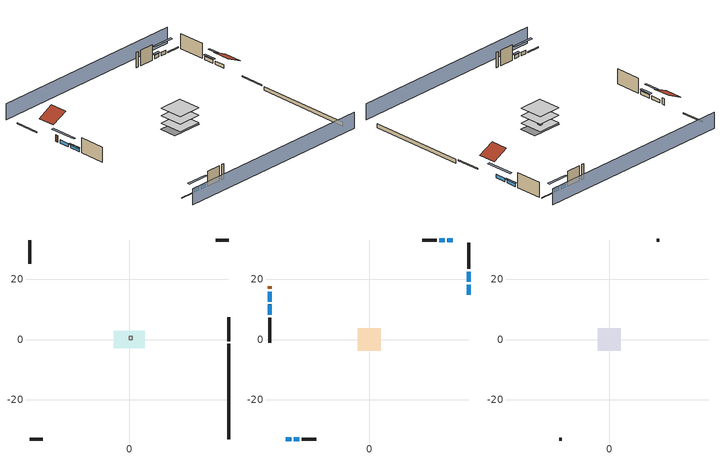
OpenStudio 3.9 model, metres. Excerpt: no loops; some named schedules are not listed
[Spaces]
crawlspace - vented 1
 floor foundation (Slab1 construction): -5.06,-2.82 -5.06,2.82 5.06,2.82 5.06,-2.82 z-0.91
 wall outside (RimJoist1 construction): 32.95,-0.51 32.95,7.29 z0.3:0.61
 wall outside (RimJoist2 construction): -32.95,-32.95 -28.63,-32.95 z0.3:0.61
 wall outside (RimJoist3 construction): -32.95,32.95 -32.95,25.15 z0.3:0.61
 wall outside (RimJoist4 construction): 32.95,32.95 28.63,32.95 z0.3:0.61
 wall foundation (FoundationWall1 construction): 32.95,-32.95 32.95,-1.44 z-0.91:0.3
central ac and furnace airloop ret air space
 floor adiabatic (AdiabaticConst): 0,0 0,1 1,1 1,0 z0
 wall adiabatic (AdiabaticConst): 0,1 0,0 1,0 1,1 0,1 z0:1
 ceiling adiabatic (AdiabaticConst): 1,0 1,1 0,1 0,0 z1
conditioned space 1
 floor to crawlspace - vented 1 (Floor1 construction): -3.78,-3.78 -3.78,3.78 3.78,3.78 3.78,-3.78 z0.3
 floor adiabatic (AdiabaticFloorConstruction): -3.78,-3.78 -3.78,3.78 3.78,3.78 3.78,-3.78 z2.74
 wall outside (Wall1 construction): 32.95,23.41 32.95,32.03 z0.3:5.18
 wall outside (Wall2 construction): -22.28,-32.95 -17.49,-32.95 z0.3:5.18
 wall outside (Wall3 construction): -32.95,7.19 -32.95,-1.04 z0.3:5.18
 wall outside (Wall4 construction): 22.28,32.95 17.49,32.95 z0.3:5.18
 wall outside (AdiabaticWallConstruction): 32.95,14.8 32.95,18.18 / 32.95,19.11 32.95,22.48 z0.3:1.4; -27.7,-32.95 -25.92,-32.95 / -24.99,-32.95 -23.21,-32.95 / 27.7,32.95 25.92,32.95 / 24.99,32.95 23.21,32.95 z0.3:1.46; -32.95,15.8 -32.95,12.52 z0.3:1.37; -32.95,11.59 -32.95,8.12 z0.3:1.43
 wall outside (AdiabaticWallConstruction 1): -32.95,17.65 -32.95,16.73 z0.3:2.34
 window (WindowConstruction): 32.95,14.8 32.95,18.18 z0.3:1.4
 window (WindowConstruction 1): 32.95,19.11 32.95,22.48 z0.3:1.4
 window (WindowConstruction 2): -27.7,-32.95 -25.92,-32.95 z0.3:1.46
 window (WindowConstruction 3): -24.99,-32.95 -23.21,-32.95 z0.3:1.46
 window (WindowConstruction 4): -32.95,15.8 -32.95,12.52 z0.3:1.37
 window (WindowConstruction 5): -32.95,11.59 -32.95,8.12 z0.3:1.43
 window (WindowConstruction 6): 27.7,32.95 25.92,32.95 z0.3:1.46
 window (WindowConstruction 7): 24.99,32.95 23.21,32.95 z0.3:1.46
 door (Door): -32.95,17.65 -32.95,16.73 z0.3:2.34
 ceiling adiabatic (AdiabaticFloorConstruction): 3.78,-3.78 3.78,3.78 -3.78,3.78 -3.78,-3.78 z2.74
attic - vented 1
 floor to conditioned space 1 (Floor2 construction Reversed): -3.78,-3.78 -3.78,3.78 3.78,3.78 3.78,-3.78 z5.18
 wall outside (Wall5 construction): -16.57,-32.95 -15.75,-32.95 z0.3:5.18
 wall outside (Wall6 construction): 16.57,32.95 15.75,32.95 z0.3:5.18
 roof outside (Roof1 construction): 32.95,13.87,5.18 27.9,13.87,7.71 27.9,8.22,7.71 32.95,8.22,5.18
 roof outside (Roof2 construction): -32.95,18.58,5.18 -27.9,18.58,7.71 -27.9,24.22,7.71 -32.95,24.22,5.18
shading: 32.95,37.53 -32.95,37.53 / -32.95,-37.53 32.95,-37.53 z0:5.18; 32.95,20.92 32.95,12.06 33.56,12.06 33.56,20.92 z4.15; 32.95,22.79 32.95,18.8 33.56,18.8 33.56,22.79 z1.71; -23.17,-32.95 -30.44,-32.95 -30.44,-33.56 -23.17,-33.56 z4.21; -22.9,-32.95 -25.29,-32.95 -25.29,-33.56 -22.9,-33.56 z1.77; -32.95,9.78 -32.95,18.55 -33.56,18.55 -33.56,9.78 z4.11; -32.95,7.82 -32.95,11.9 -33.56,11.9 -33.56,7.82 z1.74; 23.17,32.95 30.44,32.95 30.44,33.56 23.17,33.56 z4.21; 22.9,32.95 25.29,32.95 25.29,33.56 22.9,33.56 z1.77
[Site]
Portland Intl Arpt_OR: Latitude {deg}=45.59; Longitude {deg}=-122.6; Time Zone {hr}=-8; Elevation {m}=33; Terrain=Suburbs; Keep Site Location Information=Yes
[Site:GroundTemperature:Shallow]
10.2558, 8.96328, 8.85977, 9.47314, 11.9355, 14.3863, 16.5111, 17.8571, 17.9714, 16.8767, 14.8061, 12.4304
[Site:WaterMainsTemperature]
Calculation Method=Schedule; Temperature Schedule=mains temperature schedule
[Building]
Building 1
[Material] Roughness=Rough
Name | Thickness {m} | Conductivity {W/m-K} | Density {kg/m3} | Specific Heat {J/kg-K} | Thermal Absorptance | Solar Absorptance | Visible Absorptance
slate or tile shingles | 0.01905 | 0.840978 | 1899.972 | 799.717 | 0.9 | 0.75 | 0.75
roof rigid ins | 0.00329814 | 0.029427 | 32.04 | 1214.23 | 0.9 | 0.7 | 0.7
osb sheathing 0.5 in. | 0.0127 | 0.115458 | 512.64 | 1214.23 | 0.9 | 0.6 | 0.6
brick veneer | 0.1016 | 0.793375 | 1762.2 | 795.53 | 0.9 | 0.85 | 0.85
osb sheathing 0.5 in. 1 | 0.0127 | 0.115458 | 512.64 | 1214.23 | 0.9 | 0.7 | 0.7
wall stud and cavity | 0.1397 | 0.558292 | 139.0536 | 1170.24 | 0.9 | 0.7 | 0.7
gypsum board | 0.0127 | 0.160291 | 801 | 837.4 | 0.9 | 0.6 | 0.6
wall stud and cavity 1 | 0.1397 | 0.447971 | 139.0536 | 1170.24 | 0.9 | 0.6 | 0.6
rim joist stud and cavity | 0.0508 | 0.180795 | 50.32683 | 1063.81 | 0.9 | 0.6 | 0.6
floor stud and cavity | 0.1397 | 0.923637 | 92.3553 | 1139.71 | 0.9 | 0.7 | 0.7
osb sheathing 0.75 in. | 0.01905 | 0.115458 | 512.64 | 1214.23 | 0.9 | 0.7 | 0.7
floor covering | 0.0127 | 0.0433444 | 54.468 | 1339.84 | 0.9 | 0.6 | 0.6
ceiling loosefill ins | 0.338667 | 0.0480833 | 16.02 | 1046.75 | 0.9 | 0.7 | 0.7
ceiling stud and cavity | 0.1397 | 0.0920385 | 65.682 | 1177.47 | 0.9 | 0.7 | 0.7
concrete 8.0 in. | 0.2032 | 1.803125 | 2242.8 | 837.4 | 0.9 | 0.7 | 0.7
soil 0.5 in. | 0.0127 | 1.3848 | 1842.3 | 418.7 | 0.9 | 0.7 | 0.7
wood siding; wood siding 1 | 0.0254 | 0.102417 | 544.68 | 1172.36
wall rigid ins; floor rigid ins | 0.512978 | 0.029427 | 32.04 | 1214.23 | 0.9 | 0.7 | 0.7
wall stud and cavity 2 | 0.0889 | 0.380278 | 52.3479 | 1209.89 | 0.9 | 0.7 | 0.7
door material | 0.04445 | 0.0612267 | 512.64 | 1214.23 | 0.9 | 0.7 | 0.7
floor stud and cavity 1 | 0.1397 | 1.75129 | 37.0049 | 1207.88 | 0.9 | 0.7 | 0.7
wall stud and cavity 3 | 0.0889 | 0.391764 | 83.0341 | 1211.67 | 0.9 | 0.7 | 0.7
furniture material conditioned space 1 | 0.1524 | 0.115458 | 640.8 | 1214.23 | 0.9 | 0.6 | 0.6
[Construction]
Roof1 construction; Roof2 construction: slate or tile shingles, roof rigid ins, osb sheathing 0.5 in.
Wall1 construction; Wall2 construction; Wall3 construction; Wall4 construction: brick veneer, osb sheathing 0.5 in. 1, wall stud and cavity, gypsum board
Wall5 construction; Wall6 construction: brick veneer, osb sheathing 0.5 in. 1, wall stud and cavity 1
RimJoist1 construction; RimJoist2 construction; RimJoist3 construction; RimJoist4 construction: brick veneer, rim joist stud and cavity
Floor1 construction: floor stud and cavity, osb sheathing 0.75 in., floor covering
Floor2 construction Reversed: gypsum board, ceiling stud and cavity, ceiling loosefill ins
FoundationWall1 construction: concrete 8.0 in.
Slab1 construction: soil 0.5 in.
WindowConstruction; WindowConstruction 1; WindowConstruction 2; WindowConstruction 3; WindowConstruction 4; WindowConstruction 5; WindowConstruction 6; WindowConstruction 7: WindowMaterial
AdiabaticWallConstruction: wood siding, wall rigid ins, wall stud and cavity 2, gypsum board
Door: door material
AdiabaticWallConstruction 1: wood siding 1, wall rigid ins, wall stud and cavity 2, gypsum board
AdiabaticFloorConstruction: floor stud and cavity 1, floor rigid ins, osb sheathing 0.75 in., floor covering
PartitionWallConstruction: gypsum board, wall stud and cavity 3, gypsum board
furniture construction conditioned space 1: furniture material conditioned space 1
AdiabaticConst: Adiabatic
[WindowMaterial:SimpleGlazingSystem]
WindowMaterial: U-Factor {W/m2-K}=2.78222; Solar Heat Gain Coefficient=0.56
[Material:NoMass]
Adiabatic: Roughness=Rough; Thermal Resistance {m2-K/W}=176.1
[ThermalZone] Multiplier=1; Use Ideal Air Loads=No
Name | Volume {m3} | Thermostat
conditioned space | 278.185 | conditioned space temperature setpoint
attic - vented | 32.1115
crawlspace - vented | 69.5462
central ac and furnace airloop ret air zone | 1
[Sizing:Zone] Zone Cooling Design Supply Air Temperature Input Method=SupplyAirTemperature; Zone Cooling Design Supply Air Temperature {C}=14; Zone Cooling Design Supply Air Temperature Difference {deltaC}=11.11; Zone Heating Design Supply Air Temperature Input Method=SupplyAirTemperature; Zone Heating Design Supply Air Temperature {C}=40; Zone Heating Design Supply Air Temperature Difference {deltaC}=11.11; Zone Cooling Design Supply Air Humidity Ratio {kg-H2O/kg-air}=0.0085; Zone Heating Design Supply Air Humidity Ratio {kg-H2O/kg-air}=0.008; Cooling Design Air Flow Method=DesignDay; Heating Design Air Flow Method=DesignDay; Account for Dedicated Outdoor Air System=No; Dedicated Outdoor Air System Control Strategy=NeutralSupplyAir; Dedicated Outdoor Air Low Setpoint Temperature for Design {C}=autosize; Dedicated Outdoor Air High Setpoint Temperature for Design {C}=autosize; Zone Load Sizing Method=Sensible Load Only No Latent Load; Zone Latent Cooling Design Supply Air Humidity Ratio Input Method=HumidityRatioDifference; Zone Cooling Design Supply Air Humidity Ratio Difference {kgWater/kgDryAir}=0.005; Zone Latent Heating Design Supply Air Humidity Ratio Input Method=HumidityRatioDifference; Zone Humidification Design Supply Air Humidity Ratio Difference {kgWater/kgDryAir}=0.005; Sizing Option=Coincident
attic - vented; crawlspace - vented; central ac and furnace airloop ret air zone
[Space]
Name | Thermal Zone | Volume {m3}
conditioned space 1 | conditioned space | 278.185
attic - vented 1 | attic - vented | 32.1115
crawlspace - vented 1 | crawlspace - vented | 69.5462
central ac and furnace airloop ret air space | central ac and furnace airloop ret air zone
[ThermostatSetpoint:DualSetpoint]
conditioned space temperature setpoint: Heating Setpoint Temperature Schedule=heating setpoint; Cooling Setpoint Temperature Schedule=cooling setpoint; Temperature Difference Between Cutout And Setpoint {deltaC}=0
[Foundation:Kiva]
Foundation Kiva 1: Initial Indoor Air Temperature {C}=8.41658; Wall Height Above Grade {m}=0.3048; Wall Depth Below Slab {m}=0.2032
[Foundation:Kiva:Settings]
Soil Conductivity {W/m-K}=1.3848; Soil Density {kg/m3}=1842.3; Soil Specific Heat {J/kg-K}=418.7; Ground Solar Absorptivity=0.9; Ground Thermal Absorptivity=0.9; Ground Surface Roughness {m}=0.03; Far-Field Width {m}=40; Deep-Ground Boundary Condition=ZeroFlux; Deep-Ground Depth {m}=40; Minimum Cell Dimension {m}=0.2; Maximum Cell Growth Coefficient=3; Simulation Timestep=Timestep
[SurfaceProperty:ExposedFoundationPerimeter]
Slab1: Exposed Perimeter Calculation Method=TotalExposedPerimeter; Total Exposed Perimeter {m}=31.51632
[SurfaceProperty:IncidentSolarMultiplier] Incident Solar Multiplier=1; Incident Solar Multiplier Schedule=trans schedule winter=0.85 summer=0.7
Window1; Window2; Window3; Window4; Window5; Window6; Window7; Window8
[InternalMass:Definition] Design Level Calculation Method=SurfaceArea
Name | Construction | Surface Area {m2}
partition wall mass | PartitionWallConstruction | 114.085
furniture mass conditioned space 1 | furniture construction conditioned space 1 | 45.63397
[InternalMass] Space or SpaceType=conditioned space 1; Multiplier=1
Name | Internal Mass Definition
partition wall mass | partition wall mass
furniture mass conditioned space 1 | furniture mass conditioned space 1
[Fan:SystemModel]
central ac and furnace supply fan: Availability Schedule=Always On Discrete; Design Maximum Air Flow Rate {m3/s}=0.572; Speed Control Method=Discrete; Electric Power Minimum Flow Rate Fraction=0.2; Design Pressure Rise {Pa}=500; Motor Efficiency=1; Motor In Air Stream Fraction=1; Design Electric Power Consumption {W}=autosize; Design Power Sizing Method=PowerPerFlow; Electric Power Per Unit Flow Rate {W/(m3/s)}=794.58; Electric Power Per Unit Flow Rate Per Unit Pressure {W-s/m3-Pa}=1.66667; Fan Total Efficiency=0.7; Motor Loss Radiative Fraction=0; Speed Flow Fraction 1=0.97855; Speed Electric Power Fraction 1=0.93701; Speed Flow Fraction 2=1; Speed Electric Power Fraction 2=1
[EnergyManagementSystem:Sensor]
Name | Output Variable or Output Meter Index Key | Output Variable or Output Meter
central_ac_and_furnace_supply_fan_s; central_ac_and_furnace_supply_fan_s_1 | central ac and furnace supply fan | Fan Electricity Energy
water_heater_T_set | water heater setpoint | Schedule Value
out_pb_s |  | Site Outdoor Air Barometric Pressure
out_wt_s |  | Site Outdoor Air Humidity Ratio
site_vw_s |  | Site Wind Speed
cool_season | cooling season schedule | Schedule Value
central_ac_and_furnace_airloop_Fan_RTF_s | central ac and furnace supply fan | Fan Runtime Fraction Speed 1
central_ac_and_furnace_airloop_Fan_RTF_s_1 | central ac and furnace supply fan | Fan Runtime Fraction Speed 2
central_ac_and_furnace_airloop_AH_MFR_s | Node 6 | System Node Mass Flow Rate
central_ac_and_furnace_airloop_AH_VFR_s | Node 6 | System Node Current Density Volume Flow Rate
central_ac_and_furnace_airloop_AH_Tout_s | Node 6 | System Node Temperature
central_ac_and_furnace_airloop_AH_Wout_s | Node 6 | System Node Humidity Ratio
central_ac_and_furnace_airloop_RA_T_s | Node 9 | System Node Temperature
central_ac_and_furnace_airloop_Ra_W_s | Node 9 | System Node Humidity Ratio
central_ac_and_furnace_airloop_0_DZ_T_s | crawlspace - vented | Zone Air Temperature
central_ac_and_furnace_airloop_0_DZ_W_s | crawlspace - vented | Zone Mean Air Humidity Ratio
natural_vent_s | natural vent schedule | Schedule Value
htg_sp_s | heating setpoint | Schedule Value
clg_sp_s | cooling setpoint | Schedule Value
mech_vent_range_fan_0_sch_s | mech vent range fan 0 schedule | Schedule Value
mech_vent_bath_fan_0_sch_s | mech vent bath fan 0 schedule | Schedule Value
clothes_dryer_exhaust_0_sch_s | clothes_dryer | Schedule Value
htg_load_cond |  | Heating:EnergyTransfer:Zone:CONDITIONED SPACE
clg_load_cond |  | Cooling:EnergyTransfer:Zone:CONDITIONED SPACE
htg_load_duct |  | Heating:EnergyTransfer:Zone:CENTRAL AC AND FURNACE AIRLOOP RET AIR ZONE
clg_load_duct |  | Cooling:EnergyTransfer:Zone:CENTRAL AC AND FURNACE AIRLOOP RET AIR ZONE
s_conv | Floor1 | Surface Inside Face Convection Heat Gain Energy
s_ig | Floor1 | Surface Inside Face Internal Gains Radiation Heat Gain Energy
s_sol | Floor1 | Surface Inside Face Solar Radiation Heat Gain Energy
s_lgt | Floor1 | Surface Inside Face Lights Radiation Heat Gain Energy
s_surf | Floor1 | Surface Inside Face Net Surface Thermal Radiation Heat Gain Energy
s_conv_1 | Floor2 | Surface Inside Face Convection Heat Gain Energy
s_ig_1 | Floor2 | Surface Inside Face Internal Gains Radiation Heat Gain Energy
s_sol_1 | Floor2 | Surface Inside Face Solar Radiation Heat Gain Energy
s_lgt_1 | Floor2 | Surface Inside Face Lights Radiation Heat Gain Energy
s_surf_1 | Floor2 | Surface Inside Face Net Surface Thermal Radiation Heat Gain Energy
s_conv_2 | inferred conditioned ceiling | Surface Inside Face Convection Heat Gain Energy
s_ig_2 | inferred conditioned ceiling | Surface Inside Face Internal Gains Radiation Heat Gain Energy
s_sol_2 | inferred conditioned ceiling | Surface Inside Face Solar Radiation Heat Gain Energy
s_lgt_2 | inferred conditioned ceiling | Surface Inside Face Lights Radiation Heat Gain Energy
s_surf_2 | inferred conditioned ceiling | Surface Inside Face Net Surface Thermal Radiation Heat Gain Energy
s_conv_3 | inferred conditioned floor | Surface Inside Face Convection Heat Gain Energy
s_ig_3 | inferred conditioned floor | Surface Inside Face Internal Gains Radiation Heat Gain Energy
s_sol_3 | inferred conditioned floor | Surface Inside Face Solar Radiation Heat Gain Energy
s_lgt_3 | inferred conditioned floor | Surface Inside Face Lights Radiation Heat Gain Energy
s_surf_3 | inferred conditioned floor | Surface Inside Face Net Surface Thermal Radiation Heat Gain Energy
ss_sol | Door1 | Surface Inside Face Solar Radiation Heat Gain Energy
ss_lgt | Door1 | Surface Inside Face Lights Radiation Heat Gain Energy
ss_conv | Door1 | Surface Inside Face Convection Heat Gain Energy
ss_ig | Door1 | Surface Inside Face Internal Gains Radiation Heat Gain Energy
ss_surf | Door1 | Surface Inside Face Net Surface Thermal Radiation Heat Gain Energy
ss_conv_1 | Window1 | Surface Inside Face Convection Heat Gain Energy
ss_ig_1 | Window1 | Surface Inside Face Internal Gains Radiation Heat Gain Energy
ss_surf_1 | Window1 | Surface Inside Face Net Surface Thermal Radiation Heat Gain Energy
ss_trans_in | Window1 | Surface Window Transmitted Solar Radiation Rate
ss_back_out | Window1 | Surface Window Shortwave from Zone Back Out Window Heat Transfer Rate
ss_trans_out | Window1 | Surface Inside Face Initial Transmitted Diffuse Transmitted Out Window Solar Radiation Rate
ss_conv_2 | Window2 | Surface Inside Face Convection Heat Gain Energy
ss_ig_2 | Window2 | Surface Inside Face Internal Gains Radiation Heat Gain Energy
ss_surf_2 | Window2 | Surface Inside Face Net Surface Thermal Radiation Heat Gain Energy
ss_trans_in_1 | Window2 | Surface Window Transmitted Solar Radiation Rate
ss_back_out_1 | Window2 | Surface Window Shortwave from Zone Back Out Window Heat Transfer Rate
ss_trans_out_1 | Window2 | Surface Inside Face Initial Transmitted Diffuse Transmitted Out Window Solar Radiation Rate
ss_conv_3 | Window3 | Surface Inside Face Convection Heat Gain Energy
ss_ig_3 | Window3 | Surface Inside Face Internal Gains Radiation Heat Gain Energy
ss_surf_3 | Window3 | Surface Inside Face Net Surface Thermal Radiation Heat Gain Energy
ss_trans_in_2 | Window3 | Surface Window Transmitted Solar Radiation Rate
ss_back_out_2 | Window3 | Surface Window Shortwave from Zone Back Out Window Heat Transfer Rate
ss_trans_out_2 | Window3 | Surface Inside Face Initial Transmitted Diffuse Transmitted Out Window Solar Radiation Rate
ss_conv_4 | Window4 | Surface Inside Face Convection Heat Gain Energy
ss_ig_4 | Window4 | Surface Inside Face Internal Gains Radiation Heat Gain Energy
ss_surf_4 | Window4 | Surface Inside Face Net Surface Thermal Radiation Heat Gain Energy
ss_trans_in_3 | Window4 | Surface Window Transmitted Solar Radiation Rate
ss_back_out_3 | Window4 | Surface Window Shortwave from Zone Back Out Window Heat Transfer Rate
ss_trans_out_3 | Window4 | Surface Inside Face Initial Transmitted Diffuse Transmitted Out Window Solar Radiation Rate
ss_conv_5 | Window5 | Surface Inside Face Convection Heat Gain Energy
ss_ig_5 | Window5 | Surface Inside Face Internal Gains Radiation Heat Gain Energy
ss_surf_5 | Window5 | Surface Inside Face Net Surface Thermal Radiation Heat Gain Energy
ss_trans_in_4 | Window5 | Surface Window Transmitted Solar Radiation Rate
ss_back_out_4 | Window5 | Surface Window Shortwave from Zone Back Out Window Heat Transfer Rate
ss_trans_out_4 | Window5 | Surface Inside Face Initial Transmitted Diffuse Transmitted Out Window Solar Radiation Rate
[ElectricEquipment:Definition] Design Level Calculation Method=EquipmentLevel
Name | Design Level {W} | Fraction Latent | Fraction Radiant | Fraction Lost
ceiling fan | 18.243 | 0 | 0.558 | 0
clothes washer | 260.418 | 0.03 | 0.162 | 0.7
clothes dryer | 3154.84 | 0.015 | 0.081 | 0.85
dishwasher | 406.728 | 0.3 | 0.18 | 0.4
fridge | 41.5354 | 0 | 0.6 | 0
freezer | 194.914 | 0 | 0.6 | 0
cooking range | 957.359 | 0.08 | 0.432 | 0.2
misc tv | 254.612 | 0 | 0.6 | 0
misc plug loads | 168.793 | 0.021 | 0.558 | 0.049
whole house fan; mech vent house fan | 0 | 0 | 0 | 1
mech vent house fan cfis | 0 | 0 | 0 | 0
mech vent range fan 0; mech vent bath fan 0 | 30 | 0 | 0 | 1
[ElectricEquipment] Space or SpaceType=conditioned space 1
Name | Electric Equipment Definition | Schedule
ceiling fan | ceiling fan | ceiling_fan
clothes washer | clothes washer | clothes_washer
clothes dryer | clothes dryer | clothes_dryer
dishwasher | dishwasher | dishwasher
fridge | fridge | fridge schedule
freezer | freezer | freezer schedule
cooking range | cooking range | cooking_range
misc tv | misc tv | plug_loads_tv
misc plug loads | misc plug loads | plug_loads_other
whole house fan | whole house fan | Always On Discrete
mech vent house fan | mech vent house fan | mech vent house fan schedule
mech vent house fan cfis | mech vent house fan cfis | mech vent house fan cfis schedule
mech vent range fan 0 | mech vent range fan 0 | mech vent range fan 0 schedule
mech vent bath fan 0 | mech vent bath fan 0 | mech vent bath fan 0 schedule
[OtherEquipment:Definition] Design Level Calculation Method=EquipmentLevel
Name | Design Level {W} | Fraction Latent | Fraction Radiant | Fraction Lost
water heater sens; central ac and furnace airloop_0 SupSensLkToCond; central ac and furnace airloop_0 SupCondToLv; central ac and furnace airloop_0 RetCondToRP; central ac and furnace airloop_0 RetSensLkToRP; central ac and furnace airloop_0 SupCondToDZ; central ac and furnace airloop_0 RetCondToDZ; central ac and furnace airloop_0 SupSensLkToDZ; mech vent house fan sensible load | 0 | 0 | 0 | 0
water heater lat; central ac and furnace airloop_0 SupLatLkToCond; central ac and furnace airloop_0 RetLatLkToRP; central ac and furnace airloop_0 SupLatLkToDZ; mech vent house fan latent load | 0 | 1 | 0 | 0
water heater energy adjustment1 | 0.01 | 0 | 0 | 1
clothes dryer 2 | 0 | 0.015 | 0.081 | 0.85
cooking range 2 | 0 | 0.08 | 0.432 | 0.2
general water use sensible | -61.6891 | 0 | 0.6 | 0
general water use latent | 62.594 | 1 | 0 | 0
[OtherEquipment]
Name | Other Equipment Definition | Space or SpaceType | Schedule | Fuel Type
water heater sens | water heater sens | conditioned space 1 | Always On Discrete
water heater lat | water heater lat | conditioned space 1 | Always On Discrete
water heater energy adjustment1 | water heater energy adjustment1 | conditioned space 1 | Always On Discrete | Electricity
clothes dryer 1 | clothes dryer 2 | conditioned space 1 | clothes_dryer | Electricity
cooking range 1 | cooking range 2 | conditioned space 1 | cooking_range | Electricity
general water use sensible | general water use sensible | conditioned space 1 | general water use schedule
general water use latent | general water use latent | conditioned space 1 | general water use schedule
central ac and furnace airloop_0 SupSensLkToCond | central ac and furnace airloop_0 SupSensLkToCond | conditioned space 1 | Always On Discrete
central ac and furnace airloop_0 SupLatLkToCond | central ac and furnace airloop_0 SupLatLkToCond | conditioned space 1 | Always On Discrete
central ac and furnace airloop_0 SupCondToLv | central ac and furnace airloop_0 SupCondToLv | conditioned space 1 | Always On Discrete
central ac and furnace airloop_0 RetCondToRP | central ac and furnace airloop_0 RetCondToRP | central ac and furnace airloop ret air space | Always On Discrete
central ac and furnace airloop_0 RetSensLkToRP | central ac and furnace airloop_0 RetSensLkToRP | central ac and furnace airloop ret air space | Always On Discrete
central ac and furnace airloop_0 RetLatLkToRP | central ac and furnace airloop_0 RetLatLkToRP | central ac and furnace airloop ret air space | Always On Discrete
central ac and furnace airloop_0 SupCondToDZ | central ac and furnace airloop_0 SupCondToDZ | crawlspace - vented 1 | Always On Discrete
central ac and furnace airloop_0 RetCondToDZ | central ac and furnace airloop_0 RetCondToDZ | crawlspace - vented 1 | Always On Discrete
central ac and furnace airloop_0 SupSensLkToDZ | central ac and furnace airloop_0 SupSensLkToDZ | crawlspace - vented 1 | Always On Discrete
central ac and furnace airloop_0 SupLatLkToDZ | central ac and furnace airloop_0 SupLatLkToDZ | crawlspace - vented 1 | Always On Discrete
mech vent house fan sensible load | mech vent house fan sensible load | conditioned space 1 | Always On Discrete
mech vent house fan latent load | mech vent house fan latent load | conditioned space 1 | Always On Discrete
[WaterUse:Equipment:Definition]
Name | Peak Flow Rate {m3/s}
clothes washer | 1.68015e-06
dishwasher | 4.49093e-06
[Lights:Definition]
interior lighting: Design Level Calculation Method=LightingLevel; Lighting Level {W}=199.195; Fraction Radiant=0.6; Fraction Visible=0.2; Return Air Fraction=0
[Lights]
interior lighting: Lights Definition=interior lighting; Space or SpaceType=conditioned space 1; Schedule=lighting_interior; Fraction Replaceable=1
[Exterior:Lights:Definition]
exterior lighting: Design Level {W}=6.19068
[Exterior:Lights]
exterior lighting: Exterior Lights Definition=exterior lighting; Schedule=exterior lighting schedule
[People:Definition]
occupants: Number of People Calculation Method=People; Number of People {people}=3; Fraction Radiant=0.314171; Sensible Heat Fraction=0.56303; Carbon Dioxide Generation Rate {m3/s-W}=0; Enable ASHRAE 55 Comfort Warnings=No; Mean Radiant Temperature Calculation Type=EnclosureAveraged
[People]
occupants: People Definition=occupants; Space or SpaceType=conditioned space 1; Number of People Schedule=occupants; Activity Level Schedule=occupants activity schedule; Multiplier=1
[ZoneMixing] Schedule=Always On Continuous; Design Flow Rate Calculation Method=Flow/Zone; Design Flow Rate {m3/s}=0
Name | Zone or Space | Source Zone or Space
central ac and furnace airloop_0 ZoneMixDZToCond mix | conditioned space | crawlspace - vented
central ac and furnace airloop_0 ZoneMixCondToDZ mix | crawlspace - vented | conditioned space
whole house fan mix | attic - vented | conditioned space
[SpaceInfiltration:DesignFlowRate] Schedule=Always On Discrete
Name | Space or SpaceType | Design Flow Rate Calculation Method | Design Flow Rate {m3/s} | Air Changes per Hour {1/hr} | Constant Term Coefficient | Temperature Term Coefficient | Velocity Term Coefficient | Velocity Squared Term Coefficient
natural vent flow; whole house fan flow; infil flow | conditioned space 1 | Flow/Space | 0
infil crawlspace - vented 1 | crawlspace - vented 1 | AirChanges/Hour |  | 2.6013 | 1 | 0 | 0 | 0
crawlspace_vented 1 duct leakage imbalance infil flow | crawlspace - vented 1 | Flow/Space | 0
[SpaceInfiltration:EffectiveLeakageArea]
infil attic - vented 1: Space or SpaceType=attic - vented 1; Schedule=Always On Discrete; Effective Air Leakage Area {cm2}=1901.23; Stack Coefficient=0.000117438; Wind Coefficient=4.10224e-05
